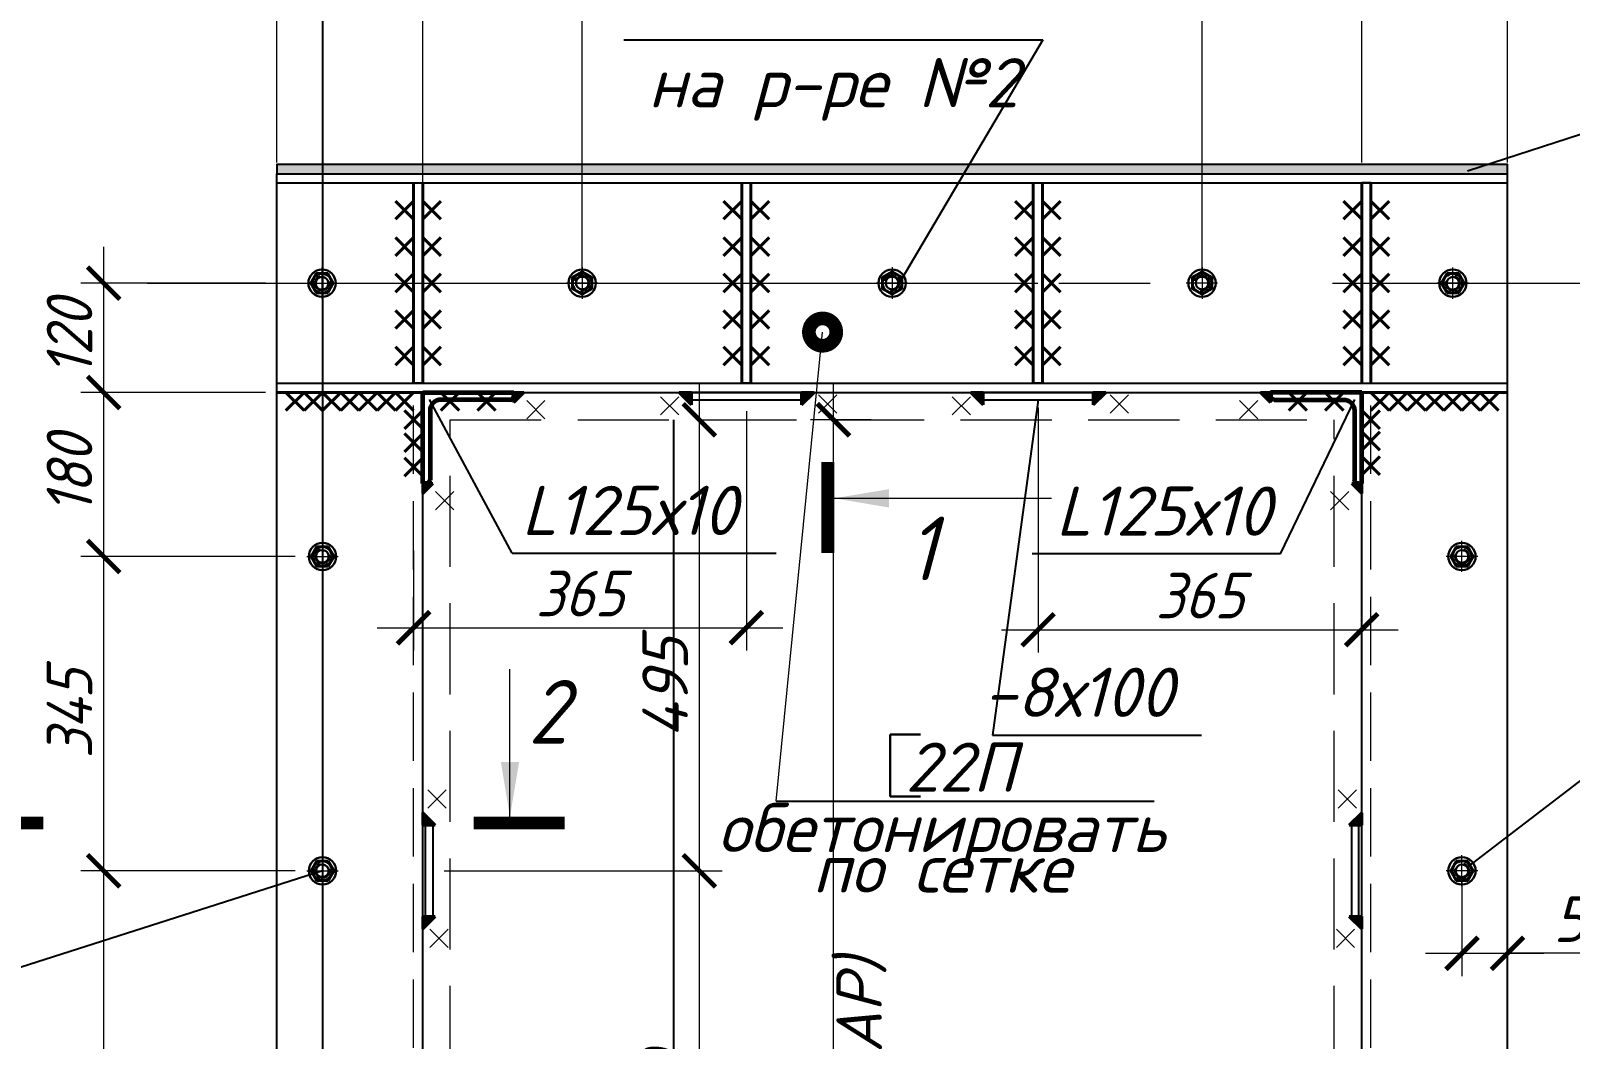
# Model space of a CAD drawing. Header units: millimetres. Extents: x 749182 to 2267578, y 70462 to 311449.
# Drawn here: x 2071183 to 2072872, y 228761 to 229868 of the extents above; entities that cross this region are included whole.
import ezdxf
from ezdxf.enums import TextEntityAlignment as Align

# ---------------------------------------------------------------- set-up
doc = ezdxf.new("R2010")
doc.units = ezdxf.units.MM
for name, pattern in [('015-60-22-12-0682-ПЗУ-20_П_изм1$0$K5LT_AXLED_REINFORCED', [13, 8, -2, 1, -2]), ('ГОСТ 2.303 4', [7, 5, -2, 0]), ('осеваяX2', [4, 2.5, -0.5, 0.5, -0.5])]:
    doc.linetypes.add(name, pattern=pattern)
doc.layers.get('Defpoints').update_dxf_attribs({"color": 255})
for name, color, linetype, lineweight in [('1Стены', 252, 'Continuous', 25), ('Оси', 165, 'осеваяX2', 13), ('Размер', 7, 'Continuous', 13), ('размеры', 7, 'Continuous', 9), ('Размеры КР', 164, 'Continuous', 9), ('сварка', 156, 'Continuous', 9), ('Стены', 184, 'Continuous', 40)]:
    doc.layers.add(name, color=color, linetype=linetype, lineweight=lineweight)
doc.layers.add('CS_UNPLOTTED', color=254, linetype='Continuous', plot=False)
for name, color, linetype in [('VPORTS', 7, 'Continuous'), ('металл', 124, 'Continuous'), ('Текст', 7, 'Continuous'), ('Штриховка', 252, 'Continuous')]:
    doc.layers.add(name, color=color, linetype=linetype)
doc.styles.add('GOST 2.304_new', font='isocpeur.ttf', dxfattribs={"width": 0.9, "oblique": 15})
doc.styles.add('М2', font='isocpeui.ttf')
doc.dimstyles.new('SPDS', dxfattribs={"dimscale": 25, "dimtxt": 2.5, "dimasz": 1.77, "dimexe": 1.25, "dimexo": 0.625, "dimtad": 1, "dimdec": 0, "dimrnd": 0.001, "dimtxsty": 'GOST 2.304_new', "dimblk": 'ARCHTICK', "dimcen": 2.5, "dimdle": 2, "dimclrt": 256, "dimazin": 2, "dimtfac": 0.75, "dimtdec": 0, "dimtmove": 1, "dimatfit": 3, "dimfxl": 0, "dimtolj": 1, "dimlwd": 9, "dimlwe": 9, "dimarcsym": 0})
doc.dimstyles.new('SPDS 1_20', dxfattribs={"dimscale": 20, "dimtxt": 2.5, "dimasz": 1.77, "dimexe": 1.25, "dimexo": 0.625, "dimtad": 1, "dimdec": 0, "dimrnd": 0.001, "dimtxsty": 'М2', "dimblk": 'ARCHTICK', "dimcen": 2.5, "dimdle": 2, "dimclrt": 256, "dimadec": 0, "dimazin": 2, "dimtfac": 0.75, "dimtdec": 0, "dimtmove": 1, "dimatfit": 3, "dimfxl": 0, "dimtolj": 1, "dimlwd": 9, "dimlwe": 9, "dimarcsym": 0})

# ---------------------------------------------------------------- blocks, each defined once
blk = doc.blocks.new('м16')
at = {"layer": 'металл', "lineweight": 30, "ltscale": 20}
for p, q in [((-11, 6.4), (0, 12.7)), ((-11, -6.4), (-11, 6.4)), ((0, 12.7), (11, 6.4)), ((11, 6.4), (11, -6.4)), ((0, -12.7), (-11, -6.4)), ((11, -6.4), (0, -12.7))]:
    blk.add_line(p, q, dxfattribs=at)
blk.add_circle((0, 0), 15, dxfattribs=at)
for radius, start, end in [(10.4, 0, 180), (10.4, 180, 0), (6.92, 0, 180), (6.92, 180, 0)]:
    blk.add_arc((0, 0), radius, start, end, dxfattribs=at)
at = {"layer": 'металл', "linetype": 'Continuous', "lineweight": 25, "ltscale": 20}
blk.add_arc((0, 0), 8, 255, 165, dxfattribs=at)
at = {"layer": 'Оси', "ltscale": 20}
for p, q in [((0, 17.3), (0, -17.3)), ((17, 0), (-17.3, 0))]:
    blk.add_line(p, q, dxfattribs=at)
blk = doc.blocks.new('свар')
at = {"layer": 'сварка', "color": 0, "linetype": 'Continuous', "ltscale": 10}
for p, q in [((10, 10), (-10, -10)), ((-10, 10), (10, -10))]:
    blk.add_line(p, q, dxfattribs=at)
blk = doc.blocks.new('_ArchTick')
at = {"color": 0, "linetype": 'ByBlock', "const_width": 0.15}
blk.add_lwpolyline([(-0.5, -0.5), (0.5, 0.5)], dxfattribs=at)
blk = doc.blocks.new('*D1629')
at = {"layer": 'Defpoints', "color": 0, "lineweight": 20, "ltscale": 20, "transparency": 16777216}
for p in [(2071906.5, 229441.1), (2071624, 228946.1), (2071916.4, 228946.1)]:
    blk.add_point(p, dxfattribs=at)
at = {"layer": 'Размер', "color": 0, "lineweight": 9, "ltscale": 20, "transparency": 16777216}
for p, q in [((2071916.4, 229481.1), (2071916.4, 228906.1)), ((2071919, 229441.1), (2071941.4, 229441.1)), ((2071636.5, 228946.1), (2071941.4, 228946.1))]:
    blk.add_line(p, q, dxfattribs=at)
at = {"layer": 'Размер', "color": 0, "lineweight": 9, "ltscale": 20, "transparency": 16777216, "xscale": 35.4, "yscale": 35.4, "zscale": 35.4}
for p, rotation in [((2071916.4, 229441.1), 90), ((2071916.4, 228946.1), 270)]:
    blk.add_blockref('_ArchTick', p, dxfattribs=dict(at, rotation=rotation))
at = {"layer": 'Размер', "ltscale": 20, "transparency": 16777216, "insert": (2071878.9, 229147.2), "char_height": 50, "attachment_point": 5, "rotation": 90, "style": 'М2'}
blk.add_mtext('\\A1;495', dxfattribs=at)
blk = doc.blocks.new('*D1630')
at = {"layer": 'Defpoints', "color": 0, "lineweight": 20, "ltscale": 20, "transparency": 16777216}
for p in [(2071624, 228946.1), (2071624, 228446.1), (2071916.4, 228446.1)]:
    blk.add_point(p, dxfattribs=at)
at = {"layer": 'Размер', "color": 0, "lineweight": 9, "ltscale": 20, "transparency": 16777216}
for p, q in [((2071916.4, 228986.1), (2071916.4, 228406.1)), ((2071636.5, 228946.1), (2071941.4, 228946.1)), ((2071636.5, 228446.1), (2071941.4, 228446.1))]:
    blk.add_line(p, q, dxfattribs=at)
at = {"layer": 'Размер', "color": 0, "lineweight": 9, "ltscale": 20, "transparency": 16777216, "xscale": 35.4, "yscale": 35.4, "zscale": 35.4}
for p, rotation in [((2071916.4, 228946.1), 90), ((2071916.4, 228446.1), 270)]:
    blk.add_blockref('_ArchTick', p, dxfattribs=dict(at, rotation=rotation))
at = {"layer": 'Размер', "ltscale": 20, "transparency": 16777216, "insert": (2071878.9, 228696.1), "char_height": 50, "attachment_point": 5, "rotation": 90, "style": 'М2'}
blk.add_mtext('\\A1;500', dxfattribs=at)
blk = doc.blocks.new('*D1633')
at = {"layer": 'Defpoints', "color": 0, "lineweight": 20, "ltscale": 20, "transparency": 16777216}
for p in [(2072753, 228946.1), (2072803, 228946.1), (2072803, 228855.6)]:
    blk.add_point(p, dxfattribs=at)
at = {"layer": 'Размер', "color": 0, "lineweight": 9, "ltscale": 20, "transparency": 16777216}
for p, q in [((2072753, 228933.6), (2072753, 228830.6)), ((2072803, 228933.6), (2072803, 228830.6)), ((2072713, 228855.6), (2072843, 228855.6)), ((2072935.8, 228855.6), (2072803, 228855.6))]:
    blk.add_line(p, q, dxfattribs=at)
at = {"layer": 'Размер', "color": 0, "lineweight": 9, "ltscale": 20, "transparency": 16777216, "xscale": 35.4, "yscale": 35.4, "zscale": 35.4, "rotation": 180}
blk.add_blockref('_ArchTick', (2072753, 228855.6), dxfattribs=at)
at = {"layer": 'Размер', "color": 0, "lineweight": 9, "ltscale": 20, "transparency": 16777216, "xscale": 35.4, "yscale": 35.4, "zscale": 35.4}
blk.add_blockref('_ArchTick', (2072803, 228855.6), dxfattribs=at)
at = {"layer": 'Размер', "ltscale": 20, "transparency": 16777216, "insert": (2072888.3, 228893.1), "char_height": 50, "attachment_point": 5, "style": 'М2'}
blk.add_mtext('\\A1;50', dxfattribs=at)
blk = doc.blocks.new('*D1626')
at = {"layer": 'Defpoints', "color": 0, "lineweight": 20, "ltscale": 20, "transparency": 16777216}
for p in [(2071453, 230399), (2071453, 229711.1), (2071613, 229471.1)]:
    blk.add_point(p, dxfattribs=at)
at = {"layer": 'размеры', "color": 0, "lineweight": 9, "ltscale": 20, "transparency": 16777216}
for p, q in [((2071453, 229723.6), (2071453, 230424)), ((2071613, 229483.6), (2071613, 230424)), ((2071653, 230399), (2071413, 230399))]:
    blk.add_line(p, q, dxfattribs=at)
at = {"layer": 'размеры', "color": 0, "lineweight": 9, "ltscale": 20, "transparency": 16777216, "xscale": 35.4, "yscale": 35.4, "zscale": 35.4, "rotation": 180}
blk.add_blockref('_ArchTick', (2071453, 230399), dxfattribs=at)
at = {"layer": 'размеры', "color": 0, "lineweight": 9, "ltscale": 20, "transparency": 16777216, "xscale": 35.4, "yscale": 35.4, "zscale": 35.4}
blk.add_blockref('_ArchTick', (2071613, 230399), dxfattribs=at)
at = {"layer": 'размеры', "ltscale": 20, "transparency": 16777216, "insert": (2071533, 230436.5), "char_height": 50, "attachment_point": 5, "style": 'GOST 2.304_new'}
blk.add_mtext('\\A1;160', dxfattribs=at)
blk = doc.blocks.new('*D1627')
at = {"layer": 'Defpoints', "color": 0, "lineweight": 20, "ltscale": 20, "transparency": 16777216}
for p in [(2072803, 230399), (2072643, 229711.1), (2072803, 229711.1)]:
    blk.add_point(p, dxfattribs=at)
at = {"layer": 'размеры', "color": 0, "lineweight": 9, "ltscale": 20, "transparency": 16777216}
for p, q in [((2072643, 229723.6), (2072643, 230424)), ((2072803, 229723.6), (2072803, 230424)), ((2072603, 230399), (2072843, 230399))]:
    blk.add_line(p, q, dxfattribs=at)
at = {"layer": 'размеры', "color": 0, "lineweight": 9, "ltscale": 20, "transparency": 16777216, "xscale": 35.4, "yscale": 35.4, "zscale": 35.4, "rotation": 180}
blk.add_blockref('_ArchTick', (2072643, 230399), dxfattribs=at)
at = {"layer": 'размеры', "color": 0, "lineweight": 9, "ltscale": 20, "transparency": 16777216, "xscale": 35.4, "yscale": 35.4, "zscale": 35.4}
blk.add_blockref('_ArchTick', (2072803, 230399), dxfattribs=at)
at = {"layer": 'размеры', "ltscale": 20, "transparency": 16777216, "insert": (2072723, 230436.5), "char_height": 50, "attachment_point": 5, "style": 'GOST 2.304_new'}
blk.add_mtext('\\A1;160', dxfattribs=at)
blk = doc.blocks.new('*D1636')
at = {"layer": 'Defpoints', "color": 0, "lineweight": 20, "ltscale": 20, "transparency": 16777216}
for p in [(2072063.5, 229441.1), (2072117.4, 229441.1), (2072117.4, 227346.1)]:
    blk.add_point(p, dxfattribs=at)
at = {"layer": 'Размер', "color": 0, "lineweight": 9, "ltscale": 20, "transparency": 16777216}
for p, q in [((2072063.5, 227306.1), (2072063.5, 229481.1)), ((2072104.9, 229441.1), (2072038.5, 229441.1)), ((2072104.9, 227346.1), (2072038.5, 227346.1))]:
    blk.add_line(p, q, dxfattribs=at)
at = {"layer": 'Размер', "color": 0, "lineweight": 9, "ltscale": 20, "transparency": 16777216, "xscale": 35.4, "yscale": 35.4, "zscale": 35.4}
for p, rotation in [((2072063.5, 229441.1), 90), ((2072063.5, 227346.1), 270)]:
    blk.add_blockref('_ArchTick', p, dxfattribs=dict(at, rotation=rotation))
at = {"layer": 'Размер', "ltscale": 20, "transparency": 16777216, "insert": (2072056.8, 228586.3), "char_height": 50, "width": 670.583, "attachment_point": 5, "rotation": 90, "style": 'М2'}
blk.add_mtext('\\A1;2095 \\P(уточнять по АР)', dxfattribs=at)
blk = doc.blocks.new('*D1638')
at = {"layer": 'Defpoints', "color": 0, "lineweight": 20, "ltscale": 20, "transparency": 16777216}
for p in [(2071453, 229591.1), (2071263, 229471.1), (2071453, 229471.1)]:
    blk.add_point(p, dxfattribs=at)
at = {"layer": 'размеры', "color": 0, "lineweight": 9, "ltscale": 20, "transparency": 16777216}
for p, q in [((2071263, 229631.1), (2071263, 229431.1)), ((2071440.5, 229591.1), (2071238, 229591.1)), ((2071440.5, 229471.1), (2071238, 229471.1))]:
    blk.add_line(p, q, dxfattribs=at)
at = {"layer": 'размеры', "color": 0, "lineweight": 9, "ltscale": 20, "transparency": 16777216, "xscale": 35.4, "yscale": 35.4, "zscale": 35.4}
for p, rotation in [((2071263, 229591.1), 90), ((2071263, 229471.1), 270)]:
    blk.add_blockref('_ArchTick', p, dxfattribs=dict(at, rotation=rotation))
at = {"layer": 'размеры', "ltscale": 20, "transparency": 16777216, "insert": (2071225.5, 229531.1), "char_height": 50, "attachment_point": 5, "rotation": 90, "style": 'GOST 2.304_new'}
blk.add_mtext('\\A1;120', dxfattribs=at)
blk = doc.blocks.new('*D1617')
at = {"layer": 'Defpoints', "color": 0, "lineweight": 20, "ltscale": 20, "transparency": 16777216}
for p in [(2071453, 229471.1), (2071263, 229291.1), (2071485.7, 229291.1)]:
    blk.add_point(p, dxfattribs=at)
at = {"layer": 'размеры', "color": 0, "lineweight": 9, "ltscale": 20, "transparency": 16777216}
for p, q in [((2071263, 229511.1), (2071263, 229251.1)), ((2071440.5, 229471.1), (2071238, 229471.1)), ((2071473.2, 229291.1), (2071238, 229291.1))]:
    blk.add_line(p, q, dxfattribs=at)
at = {"layer": 'размеры', "color": 0, "lineweight": 9, "ltscale": 20, "transparency": 16777216, "xscale": 35.4, "yscale": 35.4, "zscale": 35.4}
for p, rotation in [((2071263, 229471.1), 90), ((2071263, 229291.1), 270)]:
    blk.add_blockref('_ArchTick', p, dxfattribs=dict(at, rotation=rotation))
at = {"layer": 'размеры', "ltscale": 20, "transparency": 16777216, "insert": (2071225.5, 229381.1), "char_height": 50, "attachment_point": 5, "rotation": 90, "style": 'GOST 2.304_new'}
blk.add_mtext('\\A1;180', dxfattribs=at)
blk = doc.blocks.new('*D1618')
at = {"layer": 'Defpoints', "color": 0, "lineweight": 20, "ltscale": 20, "transparency": 16777216}
for p in [(2071485.7, 229291.1), (2071263, 228946.1), (2071485.7, 228946.1)]:
    blk.add_point(p, dxfattribs=at)
at = {"layer": 'размеры', "color": 0, "lineweight": 9, "ltscale": 20, "transparency": 16777216}
for p, q in [((2071263, 229331.1), (2071263, 228906.1)), ((2071473.2, 229291.1), (2071238, 229291.1)), ((2071473.2, 228946.1), (2071238, 228946.1))]:
    blk.add_line(p, q, dxfattribs=at)
at = {"layer": 'размеры', "color": 0, "lineweight": 9, "ltscale": 20, "transparency": 16777216, "xscale": 35.4, "yscale": 35.4, "zscale": 35.4}
for p, rotation in [((2071263, 229291.1), 90), ((2071263, 228946.1), 270)]:
    blk.add_blockref('_ArchTick', p, dxfattribs=dict(at, rotation=rotation))
at = {"layer": 'размеры', "ltscale": 20, "transparency": 16777216, "insert": (2071225.5, 229118.6), "char_height": 50, "attachment_point": 5, "rotation": 90, "style": 'GOST 2.304_new'}
blk.add_mtext('\\A1;345', dxfattribs=at)
blk = doc.blocks.new('*D1619')
at = {"layer": 'Defpoints', "color": 0, "lineweight": 20, "ltscale": 20, "transparency": 16777216}
for p in [(2071485.7, 228946.1), (2071263, 228446.1), (2071485.7, 228446.1)]:
    blk.add_point(p, dxfattribs=at)
at = {"layer": 'размеры', "color": 0, "lineweight": 9, "ltscale": 20, "transparency": 16777216}
for p, q in [((2071263, 228986.1), (2071263, 228406.1)), ((2071473.2, 228946.1), (2071238, 228946.1)), ((2071473.2, 228446.1), (2071238, 228446.1))]:
    blk.add_line(p, q, dxfattribs=at)
at = {"layer": 'размеры', "color": 0, "lineweight": 9, "ltscale": 20, "transparency": 16777216, "xscale": 35.4, "yscale": 35.4, "zscale": 35.4}
for p, rotation in [((2071263, 228946.1), 90), ((2071263, 228446.1), 270)]:
    blk.add_blockref('_ArchTick', p, dxfattribs=dict(at, rotation=rotation))
at = {"layer": 'размеры', "ltscale": 20, "transparency": 16777216, "insert": (2071225.5, 228696.1), "char_height": 50, "attachment_point": 5, "rotation": 90, "style": 'GOST 2.304_new'}
blk.add_mtext('\\A1;500', dxfattribs=at)
blk = doc.blocks.new('*D1622')
at = {"layer": 'Defpoints', "color": 0, "lineweight": 20, "ltscale": 20, "transparency": 16777216}
for p in [(2071787.8, 230399), (2071613, 230321.3), (2071787.8, 229591.1)]:
    blk.add_point(p, dxfattribs=at)
at = {"layer": 'размеры', "color": 0, "lineweight": 9, "ltscale": 20, "transparency": 16777216}
for p, q in [((2071613, 230333.8), (2071613, 230424)), ((2071787.8, 229603.6), (2071787.8, 230424)), ((2071573, 230399), (2071827.8, 230399))]:
    blk.add_line(p, q, dxfattribs=at)
at = {"layer": 'размеры', "color": 0, "lineweight": 9, "ltscale": 20, "transparency": 16777216, "xscale": 35.4, "yscale": 35.4, "zscale": 35.4, "rotation": 180}
blk.add_blockref('_ArchTick', (2071613, 230399), dxfattribs=at)
at = {"layer": 'размеры', "color": 0, "lineweight": 9, "ltscale": 20, "transparency": 16777216, "xscale": 35.4, "yscale": 35.4, "zscale": 35.4}
blk.add_blockref('_ArchTick', (2071787.8, 230399), dxfattribs=at)
at = {"layer": 'размеры', "ltscale": 20, "transparency": 16777216, "insert": (2071700.4, 230436.5), "char_height": 50, "attachment_point": 5, "style": 'GOST 2.304_new'}
blk.add_mtext('\\A1;175', dxfattribs=at)
blk = doc.blocks.new('*D1623')
at = {"layer": 'Defpoints', "color": 0, "lineweight": 20, "ltscale": 20, "transparency": 16777216}
for p in [(2072643, 230399), (2072643, 230080.5), (2072467.9, 229591.1)]:
    blk.add_point(p, dxfattribs=at)
at = {"layer": 'размеры', "color": 0, "lineweight": 9, "ltscale": 20, "transparency": 16777216}
for p, q in [((2072467.9, 229603.6), (2072467.9, 230424)), ((2072643, 230093), (2072643, 230424)), ((2072427.9, 230399), (2072683, 230399))]:
    blk.add_line(p, q, dxfattribs=at)
at = {"layer": 'размеры', "color": 0, "lineweight": 9, "ltscale": 20, "transparency": 16777216, "xscale": 35.4, "yscale": 35.4, "zscale": 35.4, "rotation": 180}
blk.add_blockref('_ArchTick', (2072467.9, 230399), dxfattribs=at)
at = {"layer": 'размеры', "color": 0, "lineweight": 9, "ltscale": 20, "transparency": 16777216, "xscale": 35.4, "yscale": 35.4, "zscale": 35.4}
blk.add_blockref('_ArchTick', (2072643, 230399), dxfattribs=at)
at = {"layer": 'размеры', "ltscale": 20, "transparency": 16777216, "insert": (2072555.4, 230436.5), "char_height": 50, "attachment_point": 5, "style": 'GOST 2.304_new'}
blk.add_mtext('\\A1;175', dxfattribs=at)
blk = doc.blocks.new('*D1639')
at = {"layer": 'Defpoints', "color": 0, "lineweight": 20, "ltscale": 20, "transparency": 16777216}
for p in [(2071968, 229463.1), (2071603, 229310), (2071968, 229212.9)]:
    blk.add_point(p, dxfattribs=at)
at = {"layer": 'размеры', "color": 0, "lineweight": 9, "ltscale": 20, "transparency": 16777216}
for p, q in [((2071968, 229450.6), (2071968, 229187.9)), ((2071603, 229297.5), (2071603, 229187.9)), ((2071563, 229212.9), (2072008, 229212.9))]:
    blk.add_line(p, q, dxfattribs=at)
at = {"layer": 'размеры', "color": 0, "lineweight": 9, "ltscale": 20, "transparency": 16777216, "xscale": 35.4, "yscale": 35.4, "zscale": 35.4, "rotation": 180}
blk.add_blockref('_ArchTick', (2071603, 229212.9), dxfattribs=at)
at = {"layer": 'размеры', "color": 0, "lineweight": 9, "ltscale": 20, "transparency": 16777216, "xscale": 35.4, "yscale": 35.4, "zscale": 35.4}
blk.add_blockref('_ArchTick', (2071968, 229212.9), dxfattribs=at)
at = {"layer": 'размеры', "ltscale": 20, "transparency": 16777216, "insert": (2071785.5, 229250.4), "char_height": 50, "attachment_point": 5, "style": 'GOST 2.304_new'}
blk.add_mtext('\\A1;365', dxfattribs=at)
blk = doc.blocks.new('*D1640')
at = {"layer": 'Defpoints', "color": 0, "lineweight": 20, "ltscale": 20, "transparency": 16777216}
for p in [(2072288, 229467.1), (2072643, 229330), (2072643, 229210.7)]:
    blk.add_point(p, dxfattribs=at)
at = {"layer": 'размеры', "color": 0, "lineweight": 9, "ltscale": 20, "transparency": 16777216}
for p, q in [((2072288, 229454.6), (2072288, 229185.7)), ((2072643, 229317.5), (2072643, 229185.7)), ((2072248, 229210.7), (2072683, 229210.7))]:
    blk.add_line(p, q, dxfattribs=at)
at = {"layer": 'размеры', "color": 0, "lineweight": 9, "ltscale": 20, "transparency": 16777216, "xscale": 35.4, "yscale": 35.4, "zscale": 35.4, "rotation": 180}
blk.add_blockref('_ArchTick', (2072288, 229210.7), dxfattribs=at)
at = {"layer": 'размеры', "color": 0, "lineweight": 9, "ltscale": 20, "transparency": 16777216, "xscale": 35.4, "yscale": 35.4, "zscale": 35.4}
blk.add_blockref('_ArchTick', (2072643, 229210.7), dxfattribs=at)
at = {"layer": 'размеры', "ltscale": 20, "transparency": 16777216, "insert": (2072465.5, 229248.2), "char_height": 50, "attachment_point": 5, "style": 'GOST 2.304_new'}
blk.add_mtext('\\A1;365', dxfattribs=at)

msp = doc.modelspace()

# ---------------------------------------------------------------- hatches: boundary and pattern name
at = {"layer": 'Стены', "linetype": 'Continuous', "ltscale": 4}
for points in [[(2071712.9963, 229471.1467), (2071723.9111, 229471.1467), (2071712.9963, 229460.2319)], [(2072543.0062, 229471.1467), (2072532.0914, 229471.1467), (2072543.0062, 229460.2319)], [(2071612.9963, 229371.1467), (2071623.9111, 229371.1467), (2071612.9963, 229360.2319)], [(2072643.0062, 229371.1467), (2072632.0914, 229371.1467), (2072643.0062, 229360.2319)]]:
    msp.add_hatch(color=256, dxfattribs=at).paths.add_polyline_path(points, flags=0)
at = {"layer": 'Стены', "linetype": 'Continuous', "ltscale": 5}
for points in [[(2071907.9034, 229471.1467), (2071894.26, 229471.1467), (2071907.9034, 229457.5032)], [(2072028.5905, 229471.1467), (2072042.2339, 229471.1467), (2072028.5905, 229457.5032)], [(2072227.9034, 229471.1467), (2072214.26, 229471.1467), (2072227.9034, 229457.5032)], [(2072348.5905, 229471.1467), (2072362.2339, 229471.1467), (2072348.5905, 229457.5032)], [(2071612.9963, 228996.2346), (2071612.9963, 229009.8781), (2071626.6398, 228996.2346)], [(2072643.0062, 228996.2346), (2072643.0062, 229009.8781), (2072629.3627, 228996.2346)], [(2071612.9963, 228896.039), (2071612.9963, 228882.3956), (2071626.6398, 228896.039)], [(2072643.0062, 228896.039), (2072643.0062, 228882.3956), (2072629.3627, 228896.039)]]:
    msp.add_hatch(color=256, dxfattribs=at).paths.add_polyline_path(points, flags=0)
at = {"layer": 'Штриховка', "ltscale": 20}
h = msp.add_hatch(dxfattribs=at)
h.set_pattern_fill('AR-SAND', color=256, scale=0.3)
h.set_pattern_definition([(37.5, (-40077166.351, -964290.293), (-0.4800093888, 14.68239712), [0, -11.5824, 0, -12.954, 0, -12.3825]), (7.5, (-40077166.351, -964290.293), (13.485698494, 21.504753017), [0, -6.2484, 0, -10.4394, 0, -4.0005]), (327.5, (-40077175.724, -964290.293), (23.7297711072, 0.0431155404), [0, -3.81, 0, -13.716, 0, -17.907]), (317.5, (-40077175.724, -964290.293), (22.906693574, 6.687879698), [0, -1.905, 0, -8.9916, 0, -10.287])])
h.paths.add_polyline_path([(2072803.0062, 229721.5703), (2071452.9963, 229721.5703), (2071452.9963, 229711.5703), (2071452.9963, 229711.1467), (2072803.0062, 229711.5703)])

# ---------------------------------------------------------------- linework, layer by layer
at = {"layer": '1Стены', "linetype": 'ГОСТ 2.303 4', "lineweight": 13, "ltscale": 15}
for p, q in [((2071602.9963, 227281.7154), (2071602.9963, 229506.7253)), ((2072653.0062, 227281.7154), (2072653.0062, 229506.7253))]:
    msp.add_line(p, q, dxfattribs=at)
at = {"layer": '1Стены', "linetype": 'ГОСТ 2.303 4', "lineweight": 13, "ltscale": 20}
for p, q in [((2071642.9963, 227319.7154), (2071642.9963, 229441.1467)), ((2071642.9963, 229441.1467), (2072613.0062, 229441.1467)), ((2072613.0062, 227319.7154), (2072613.0062, 229441.1467))]:
    msp.add_line(p, q, dxfattribs=at)
at = {"layer": 'CS_UNPLOTTED', "ltscale": 20}
msp.add_line((2071502.9963, 230152.995), (2071502.9963, 227342.979), dxfattribs=at)
at = {"layer": 'CS_UNPLOTTED', "ltscale": 100}
msp.add_line((2071888.0012, 229441.1467), (2071888.0012, 227319.7154), dxfattribs=at)
at = {"layer": 'VPORTS', "ltscale": 100}
msp.add_line((2072553.8991, 229293.931), (2072281.7076, 229293.931), dxfattribs=at)
msp.add_lwpolyline([(2071452.9963, 229711.1467), (2072803.0062, 229711.1467), (2072803.0062, 229721.1547), (2071452.9963, 229721.1547)], close=True, dxfattribs=at)
at = {"layer": 'металл', "color": 0, "ltscale": 20}
for p, q in [((2071452.9963, 227129.7154), (2071452.9963, 229711.1467)), ((2071452.9963, 229711.1467), (2072803.0062, 229711.1467)), ((2071452.9963, 229701.1467), (2072803.0062, 229701.1467)), ((2072803.0062, 227129.7154), (2072803.0062, 229711.1467)), ((2071452.9963, 229481.1467), (2072803.0062, 229481.1467)), ((2071612.9963, 229471.1467), (2071452.9963, 229471.1467)), ((2071452.9963, 229471.1467), (2072803.0062, 229471.1467)), ((2072643.0062, 229471.1467), (2072803.0062, 229471.1467)), ((2071612.9963, 227414.7253), (2071612.9963, 229456.7253)), ((2072643.0062, 227291.7154), (2072643.0062, 229456.7253))]:
    msp.add_line(p, q, dxfattribs=at)
at = {"layer": 'металл', "ltscale": 20}
for points in [[(2071603.0012, 229701.1467), (2071612.9965, 229701.1467), (2071612.9965, 229481.1467), (2071603.0012, 229481.1467)], [(2071963.0036, 229701.1467), (2071972.9989, 229701.1467), (2071972.9989, 229481.1467), (2071963.0036, 229481.1467)], [(2072282.7447, 229701.1467), (2072292.74, 229701.1467), (2072292.74, 229481.1467), (2072282.7447, 229481.1467)], [(2072653.0012, 229701.1467), (2072643.0059, 229701.1467), (2072643.0059, 229481.1467), (2072653.0012, 229481.1467)], [(2071908.0012, 229471.1467), (2071908.0012, 229463.1467), (2072028.0012, 229463.1467), (2072028.0012, 229471.1467)], [(2072228.0012, 229471.1467), (2072228.0012, 229463.1467), (2072348.0012, 229463.1467), (2072348.0012, 229471.1467)], [(2071616.0054, 228996.1368), (2071624.0054, 228996.1368), (2071624.0054, 228896.1368), (2071616.0054, 228896.1368)], [(2072639.9971, 228996.1368), (2072631.9971, 228996.1368), (2072631.9971, 228896.1368), (2072639.9971, 228896.1368)]]:
    msp.add_lwpolyline(points, close=True, dxfattribs=at)
at = {"layer": 'Оси', "linetype": '015-60-22-12-0682-ПЗУ-20_П_изм1$0$K5LT_AXLED_REINFORCED', "ltscale": 100}
msp.add_line((2071310.9347, 229591.1467), (2072945.0678, 229591.1467), dxfattribs=at)
at = {"layer": 'Размер', "linetype": 'Continuous', "ltscale": 20}
for p, q in [((2072064.3903, 229354.9305), (2072302.816, 229354.9305)), ((2071708.7069, 229005.5447), (2071708.7069, 229167.4445))]:
    msp.add_line(p, q, dxfattribs=at)
at = {"layer": 'Размер', "linetype": 'Continuous', "ltscale": 20, "const_width": 14}
for points in [[(2072057.3903, 229294.9305), (2072057.3903, 229394.9305)], [(2071096.9752, 228998.5447), (2071196.9752, 228998.5447)], [(2071768.7069, 228998.5447), (2071668.7069, 228998.5447)]]:
    msp.add_lwpolyline(points, dxfattribs=at)
at = {"layer": 'Размер', "linetype": 'Continuous', "ltscale": 20}
for points in [[(2072064.3903, 229354.9305), (2072124.4804, 229364.9861), (2072124.4804, 229344.8749)], [(2071708.7069, 229005.5447), (2071698.6513, 229065.6347), (2071718.7625, 229065.6347)]]:
    msp.add_solid(points, dxfattribs=at)
at = {"layer": 'размеры', "ltscale": 20}
msp.add_line((2072000.5475, 229022.4946), (2072051.6321, 229537.3722), dxfattribs=at)
at = {"layer": 'Размеры КР', "lineweight": 20}
msp.add_line((2071967.9998, 229591.1465), (2072287.7217, 229591.1446), dxfattribs=at)
at = {"layer": 'Стены', "color": 0, "linetype": 'Continuous', "ltscale": 10}
for p, q in [((2071603.0059, 229701.1467), (2071603.0059, 229481.1467)), ((2071613.0012, 229701.1467), (2071613.0012, 229481.1467)), ((2071963.0083, 229701.1467), (2071963.0083, 229481.1467)), ((2071973.0036, 229701.1467), (2071973.0036, 229481.1467)), ((2072282.7494, 229701.1467), (2072282.7494, 229481.1467)), ((2072292.7447, 229701.1467), (2072292.7447, 229481.1467)), ((2072643.0012, 229701.1467), (2072643.0012, 229481.1467)), ((2072652.9965, 229701.1467), (2072652.9965, 229481.1467)), ((2071603.0059, 229681.1467), (2071583.0059, 229661.1467)), ((2071603.0059, 229661.1467), (2071583.0059, 229681.1467)), ((2071613.0012, 229681.1467), (2071633.0012, 229661.1467)), ((2071613.0012, 229661.1467), (2071633.0012, 229681.1467)), ((2071963.0083, 229681.1467), (2071943.0083, 229661.1467)), ((2071963.0083, 229661.1467), (2071943.0083, 229681.1467)), ((2071973.0036, 229681.1467), (2071993.0036, 229661.1467)), ((2071973.0036, 229661.1467), (2071993.0036, 229681.1467)), ((2072282.7494, 229681.1467), (2072262.7494, 229661.1467)), ((2072282.7494, 229661.1467), (2072262.7494, 229681.1467)), ((2072292.7447, 229681.1467), (2072312.7447, 229661.1467)), ((2072292.7447, 229661.1467), (2072312.7447, 229681.1467)), ((2072643.0012, 229681.1467), (2072623.0012, 229661.1467)), ((2072643.0012, 229661.1467), (2072623.0012, 229681.1467)), ((2072652.9965, 229681.1467), (2072672.9965, 229661.1467)), ((2072652.9965, 229661.1467), (2072672.9965, 229681.1467)), ((2071603.0059, 229641.1467), (2071583.0059, 229621.1467)), ((2071603.0059, 229621.1467), (2071583.0059, 229641.1467)), ((2071613.0012, 229641.1467), (2071633.0012, 229621.1467)), ((2071613.0012, 229621.1467), (2071633.0012, 229641.1467)), ((2071963.0083, 229641.1467), (2071943.0083, 229621.1467)), ((2071963.0083, 229621.1467), (2071943.0083, 229641.1467)), ((2071973.0036, 229641.1467), (2071993.0036, 229621.1467)), ((2071973.0036, 229621.1467), (2071993.0036, 229641.1467)), ((2072282.7494, 229641.1467), (2072262.7494, 229621.1467)), ((2072282.7494, 229621.1467), (2072262.7494, 229641.1467)), ((2072292.7447, 229641.1467), (2072312.7447, 229621.1467)), ((2072292.7447, 229621.1467), (2072312.7447, 229641.1467)), ((2072643.0012, 229641.1467), (2072623.0012, 229621.1467)), ((2072643.0012, 229621.1467), (2072623.0012, 229641.1467)), ((2072652.9965, 229641.1467), (2072672.9965, 229621.1467)), ((2072652.9965, 229621.1467), (2072672.9965, 229641.1467)), ((2071603.0059, 229601.1467), (2071583.0059, 229581.1467)), ((2071603.0059, 229581.1467), (2071583.0059, 229601.1467)), ((2071613.0012, 229601.1467), (2071633.0012, 229581.1467)), ((2071613.0012, 229581.1467), (2071633.0012, 229601.1467)), ((2071963.0083, 229601.1467), (2071943.0083, 229581.1467)), ((2071963.0083, 229581.1467), (2071943.0083, 229601.1467)), ((2071973.0036, 229601.1467), (2071993.0036, 229581.1467)), ((2071973.0036, 229581.1467), (2071993.0036, 229601.1467)), ((2072282.7494, 229601.1467), (2072262.7494, 229581.1467)), ((2072282.7494, 229581.1467), (2072262.7494, 229601.1467)), ((2072292.7447, 229601.1467), (2072312.7447, 229581.1467)), ((2072292.7447, 229581.1467), (2072312.7447, 229601.1467)), ((2072643.0012, 229601.1467), (2072623.0012, 229581.1467)), ((2072643.0012, 229581.1467), (2072623.0012, 229601.1467)), ((2072652.9965, 229601.1467), (2072672.9965, 229581.1467)), ((2072652.9965, 229581.1467), (2072672.9965, 229601.1467)), ((2071603.0059, 229561.1467), (2071583.0059, 229541.1467)), ((2071603.0059, 229541.1467), (2071583.0059, 229561.1467)), ((2071613.0012, 229561.1467), (2071633.0012, 229541.1467)), ((2071613.0012, 229541.1467), (2071633.0012, 229561.1467)), ((2071963.0083, 229561.1467), (2071943.0083, 229541.1467)), ((2071963.0083, 229541.1467), (2071943.0083, 229561.1467)), ((2071973.0036, 229561.1467), (2071993.0036, 229541.1467)), ((2071973.0036, 229541.1467), (2071993.0036, 229561.1467)), ((2072282.7494, 229561.1467), (2072262.7494, 229541.1467)), ((2072282.7494, 229541.1467), (2072262.7494, 229561.1467)), ((2072292.7447, 229561.1467), (2072312.7447, 229541.1467)), ((2072292.7447, 229541.1467), (2072312.7447, 229561.1467)), ((2072643.0012, 229561.1467), (2072623.0012, 229541.1467)), ((2072643.0012, 229541.1467), (2072623.0012, 229561.1467)), ((2072652.9965, 229561.1467), (2072672.9965, 229541.1467)), ((2072652.9965, 229541.1467), (2072672.9965, 229561.1467)), ((2071603.0059, 229521.1467), (2071583.0059, 229501.1467)), ((2071603.0059, 229501.1467), (2071583.0059, 229521.1467)), ((2071613.0012, 229521.1467), (2071633.0012, 229501.1467)), ((2071613.0012, 229501.1467), (2071633.0012, 229521.1467)), ((2071963.0083, 229521.1467), (2071943.0083, 229501.1467)), ((2071963.0083, 229501.1467), (2071943.0083, 229521.1467)), ((2071973.0036, 229521.1467), (2071993.0036, 229501.1467)), ((2071973.0036, 229501.1467), (2071993.0036, 229521.1467)), ((2072282.7494, 229521.1467), (2072262.7494, 229501.1467)), ((2072282.7494, 229501.1467), (2072262.7494, 229521.1467)), ((2072292.7447, 229521.1467), (2072312.7447, 229501.1467)), ((2072292.7447, 229501.1467), (2072312.7447, 229521.1467)), ((2072643.0012, 229521.1467), (2072623.0012, 229501.1467)), ((2072643.0012, 229501.1467), (2072623.0012, 229521.1467)), ((2072652.9965, 229521.1467), (2072672.9965, 229501.1467)), ((2072652.9965, 229501.1467), (2072672.9965, 229521.1467)), ((2071452.9963, 229471.1467), (2071612.9963, 229471.1467)), ((2071462.9963, 229471.1467), (2071482.9963, 229451.1467)), ((2071482.9963, 229471.1467), (2071462.9963, 229451.1467)), ((2071502.9963, 229471.1467), (2071482.9963, 229451.1467)), ((2071482.9963, 229471.1467), (2071502.9963, 229451.1467)), ((2071502.9963, 229471.1467), (2071522.9963, 229451.1467)), ((2071522.9963, 229471.1467), (2071502.9963, 229451.1467)), ((2071522.9963, 229471.1467), (2071542.9963, 229451.1467)), ((2071542.9963, 229471.1467), (2071522.9963, 229451.1467)), ((2071542.9963, 229471.1467), (2071562.9963, 229451.1467)), ((2071562.9963, 229471.1467), (2071542.9963, 229451.1467)), ((2071562.9963, 229471.1467), (2071582.9963, 229451.1467)), ((2071582.9963, 229471.1467), (2071562.9963, 229451.1467)), ((2071582.9963, 229471.1467), (2071602.9963, 229451.1467)), ((2071602.9963, 229471.1467), (2071582.9963, 229451.1467)), ((2071612.9963, 229471.1467), (2071612.9963, 229371.1467)), ((2071612.9963, 229471.1467), (2071712.9963, 229471.1467)), ((2071632.9963, 229471.1467), (2071652.9963, 229451.1467)), ((2071652.9963, 229471.1467), (2071632.9963, 229451.1467)), ((2071672.9963, 229471.1467), (2071692.9963, 229451.1467)), ((2071692.9963, 229471.1467), (2071672.9963, 229451.1467)), ((2072643.0062, 229471.1467), (2072543.0062, 229471.1467)), ((2072583.0062, 229471.1467), (2072563.0062, 229451.1467)), ((2072563.0062, 229471.1467), (2072583.0062, 229451.1467)), ((2072623.0062, 229471.1467), (2072603.0062, 229451.1467)), ((2072603.0062, 229471.1467), (2072623.0062, 229451.1467)), ((2072643.0062, 229471.1467), (2072643.0062, 229371.1467)), ((2072643.0062, 229471.1467), (2072803.0062, 229471.1467)), ((2072803.0062, 229471.1467), (2072643.0062, 229471.1467)), ((2072653.0062, 229471.1467), (2072673.0062, 229451.1467)), ((2072673.0062, 229471.1467), (2072653.0062, 229451.1467)), ((2072673.0062, 229471.1467), (2072653.0062, 229451.1467)), ((2072653.0062, 229471.1467), (2072673.0062, 229451.1467)), ((2072673.0062, 229471.1467), (2072693.0062, 229451.1467)), ((2072693.0062, 229471.1467), (2072673.0062, 229451.1467)), ((2072693.0062, 229471.1467), (2072673.0062, 229451.1467)), ((2072673.0062, 229471.1467), (2072693.0062, 229451.1467)), ((2072693.0062, 229471.1467), (2072713.0062, 229451.1467)), ((2072713.0062, 229471.1467), (2072693.0062, 229451.1467)), ((2072713.0062, 229471.1467), (2072693.0062, 229451.1467)), ((2072693.0062, 229471.1467), (2072713.0062, 229451.1467)), ((2072713.0062, 229471.1467), (2072733.0062, 229451.1467)), ((2072733.0062, 229471.1467), (2072713.0062, 229451.1467)), ((2072733.0062, 229471.1467), (2072713.0062, 229451.1467)), ((2072713.0062, 229471.1467), (2072733.0062, 229451.1467)), ((2072733.0062, 229471.1467), (2072753.0062, 229451.1467)), ((2072753.0062, 229471.1467), (2072733.0062, 229451.1467)), ((2072753.0062, 229471.1467), (2072733.0062, 229451.1467)), ((2072733.0062, 229471.1467), (2072753.0062, 229451.1467)), ((2072773.0062, 229471.1467), (2072753.0062, 229451.1467)), ((2072753.0062, 229471.1467), (2072773.0062, 229451.1467)), ((2072753.0062, 229471.1467), (2072773.0062, 229451.1467)), ((2072773.0062, 229471.1467), (2072753.0062, 229451.1467)), ((2072773.0062, 229471.1467), (2072793.0062, 229451.1467)), ((2072793.0062, 229471.1467), (2072773.0062, 229451.1467)), ((2072793.0062, 229471.1467), (2072773.0062, 229451.1467)), ((2072773.0062, 229471.1467), (2072793.0062, 229451.1467)), ((2071612.9963, 229451.1467), (2071592.9963, 229431.1467)), ((2071612.9963, 229431.1467), (2071592.9963, 229451.1467)), ((2072643.0062, 229451.1467), (2072663.0062, 229431.1467)), ((2072643.0062, 229431.1467), (2072663.0062, 229451.1467)), ((2072643.0062, 229427.9161), (2072663.0062, 229407.9161)), ((2072643.0062, 229407.9161), (2072663.0062, 229427.9161)), ((2071612.9963, 229426.1295), (2071592.9963, 229406.1295)), ((2071612.9963, 229406.1295), (2071592.9963, 229426.1295)), ((2071612.9963, 229399.293), (2071592.9963, 229379.293)), ((2071612.9963, 229379.293), (2071592.9963, 229399.293)), ((2072643.0062, 229400.7154), (2072663.0062, 229380.7154)), ((2072643.0062, 229380.7154), (2072663.0062, 229400.7154))]:
    msp.add_line(p, q, dxfattribs=at)
at = {"layer": 'Стены', "color": 0, "linetype": 'Continuous', "ltscale": 4}
for p, q in [((2071712.9963, 229471.1467), (2071723.9111, 229471.1467)), ((2071723.9111, 229471.1467), (2071712.9963, 229460.2319)), ((2071712.9963, 229460.2319), (2071712.9963, 229471.1467)), ((2072543.0062, 229471.1467), (2072532.0914, 229471.1467)), ((2072532.0914, 229471.1467), (2072543.0062, 229460.2319)), ((2072543.0062, 229460.2319), (2072543.0062, 229471.1467)), ((2071612.9963, 229371.1467), (2071623.9111, 229371.1467)), ((2071623.9111, 229371.1467), (2071612.9963, 229360.2319)), ((2071612.9963, 229360.2319), (2071612.9963, 229371.1467)), ((2072643.0062, 229371.1467), (2072632.0914, 229371.1467)), ((2072632.0914, 229371.1467), (2072643.0062, 229360.2319)), ((2072643.0062, 229360.2319), (2072643.0062, 229371.1467))]:
    msp.add_line(p, q, dxfattribs=at)
at = {"layer": 'Стены', "color": 0, "linetype": 'Continuous', "ltscale": 5}
for p, q in [((2071907.9034, 229471.1467), (2071894.26, 229471.1467)), ((2071894.26, 229471.1467), (2071907.9034, 229457.5032)), ((2071907.9034, 229457.5032), (2071907.9034, 229471.1467)), ((2072028.5905, 229471.1467), (2072042.2339, 229471.1467)), ((2072042.2339, 229471.1467), (2072028.5905, 229457.5032)), ((2072028.5905, 229457.5032), (2072028.5905, 229471.1467)), ((2072227.9034, 229471.1467), (2072214.26, 229471.1467)), ((2072214.26, 229471.1467), (2072227.9034, 229457.5032)), ((2072227.9034, 229457.5032), (2072227.9034, 229471.1467)), ((2072348.5905, 229471.1467), (2072362.2339, 229471.1467)), ((2072362.2339, 229471.1467), (2072348.5905, 229457.5032)), ((2072348.5905, 229457.5032), (2072348.5905, 229471.1467)), ((2071612.9963, 228996.2346), (2071612.9963, 229009.8781)), ((2071612.9963, 229009.8781), (2071626.6398, 228996.2346)), ((2072643.0062, 229009.8781), (2072629.3627, 228996.2346)), ((2072643.0062, 228996.2346), (2072643.0062, 229009.8781)), ((2071626.6398, 228996.2346), (2071612.9963, 228996.2346)), ((2072629.3627, 228996.2346), (2072643.0062, 228996.2346)), ((2071612.9963, 228896.039), (2071612.9963, 228882.3956)), ((2071612.9963, 228882.3956), (2071626.6398, 228896.039)), ((2071626.6398, 228896.039), (2071612.9963, 228896.039)), ((2072643.0062, 228882.3956), (2072629.3627, 228896.039)), ((2072629.3627, 228896.039), (2072643.0062, 228896.039)), ((2072643.0062, 228896.039), (2072643.0062, 228882.3956))]:
    msp.add_line(p, q, dxfattribs=at)
at = {"layer": 'Текст', "ltscale": 20}
for p, q in [((2071833.5652, 229858.0529), (2072293.3002, 229858.0529)), ((2072293.3002, 229858.0529), (2072134.1903, 229588.3535)), ((2072758.9737, 229714.5119), (2072912.264, 229763.9565)), ((2071710.9754, 229294.6856), (2071620.3505, 229463.4848)), ((2072288.0012, 229463.1467), (2072238.0627, 229095.0589)), ((2072553.8991, 229293.931), (2072635.4695, 229463.4848)), ((2071710.9754, 229294.6856), (2072000.6104, 229294.6856)), ((2072238.0627, 229095.0589), (2072467.1838, 229095.0589)), ((2072758.8616, 228949.8209), (2072928.6103, 229079.9296)), ((2072000.5475, 229022.4946), (2072415.3985, 229022.4946)), ((2071502.9963, 228946.1368), (2070941.6505, 228766.465))]:
    msp.add_line(p, q, dxfattribs=at)
at = {"layer": 'Текст', "linetype": 'Continuous', "lineweight": 60, "ltscale": 10}
for p, q in [((2071612.9963, 229371.1467), (2071612.9963, 229471.1467)), ((2071612.9963, 229471.1467), (2071712.9963, 229471.1467)), ((2071708.9963, 229463.1467), (2071632.9963, 229463.1467)), ((2071712.9963, 229471.1467), (2071712.9963, 229467.1467)), ((2071620.9963, 229451.1467), (2071620.9963, 229375.1467)), ((2071616.9963, 229371.1467), (2071612.9963, 229371.1467))]:
    msp.add_line(p, q, dxfattribs=at)
at = {"layer": 'Текст', "linetype": 'Continuous', "lineweight": 60, "ltscale": 10, "extrusion": (0, 0, -1)}
for p, q in [((2072543.0062, 229471.1467), (2072543.0062, 229467.1467)), ((2072643.0062, 229471.1467), (2072543.0062, 229471.1467)), ((2072547.0062, 229463.1467), (2072623.0062, 229463.1467)), ((2072643.0062, 229371.1467), (2072643.0062, 229471.1467)), ((2072635.0062, 229451.1467), (2072635.0062, 229375.1467)), ((2072639.0062, 229371.1467), (2072643.0062, 229371.1467))]:
    msp.add_line(p, q, dxfattribs=at)
at = {"layer": 'Текст', "lineweight": 30, "ltscale": 10}
for p, q in [((2072159.0938, 229095.585), (2072125.8731, 229095.585)), ((2072125.8731, 229095.585), (2072125.8731, 229027.822)), ((2072159.0938, 229027.822), (2072125.8731, 229027.822))]:
    msp.add_line(p, q, dxfattribs=at)
at = {"layer": 'Текст', "ltscale": 20, "const_width": 30}
msp.add_lwpolyline([(2072059.1321, 229537.3722, 1), (2072044.1321, 229537.3722, 1)], format="xyb", close=True, dxfattribs=at)
at = {"layer": 'Текст', "linetype": 'Continuous', "lineweight": 60, "ltscale": 10}
for centre, radius, start, end in [((2071632.9963, 229451.1467), 12, 90, 180), ((2071708.9963, 229467.1467), 4, 270, 0), ((2071616.9963, 229375.1467), 4, 270, 0)]:
    msp.add_arc(centre, radius, start, end, dxfattribs=at)
at = {"layer": 'Текст', "linetype": 'Continuous', "lineweight": 60, "ltscale": 10, "extrusion": (0, 0, -1)}
for centre, radius, start, end in [((-2072547.0062, 229467.1467), 4, 270, 0), ((-2072623.0062, 229451.1467), 12, 90, 180), ((-2072639.0062, 229375.1467), 4, 270, 0)]:
    msp.add_arc(centre, radius, start, end, dxfattribs=at)

# ---------------------------------------------------------------- block references
at = {"layer": 'Размер', "xscale": -1, "rotation": 89.99999999988889}
for p in [(2071502.5488, 229590.9741), (2071502.9963, 229291.1467), (2071502.9963, 228946.1368)]:
    msp.add_blockref('м16', p, dxfattribs=at)
at = {"layer": 'Размер'}
for p in [(2071788.0024, 229591.1467), (2072127.8607, 229591.1456), (2072467.8753, 229591.1467)]:
    msp.add_blockref('м16', p, dxfattribs=at)
at = {"layer": 'Размер', "rotation": 270.0000000001111}
for p in [(2072743.0037, 229590.9741), (2072753.0062, 229291.1467), (2072753.0062, 228946.1368)]:
    msp.add_blockref('м16', p, dxfattribs=at)
at = {"layer": 'Размер', "color": 0}
for p in [(2071737.0422, 229452.2483), (2071637.0422, 229352.2483)]:
    msp.add_blockref('свар', p, dxfattribs=at)
at = {"layer": 'Размер', "color": 0, "xscale": -1}
for p in [(2071883.8576, 229456.3968), (2072057.2231, 229458.4004), (2072203.8576, 229456.3968), (2072377.2231, 229458.4004), (2072518.9603, 229452.2483), (2072618.9603, 229352.2483)]:
    msp.add_blockref('свар', p, dxfattribs=at)
at = {"layer": 'Размер', "color": 0, "xscale": -1, "rotation": 89.99999999762781}
for p in [(2071628.7517, 229024.8672), (2071630.7553, 228871.9932)]:
    msp.add_blockref('свар', p, dxfattribs=at)
at = {"layer": 'Размер', "color": 0, "rotation": 270.0000000023722}
for p in [(2072627.2508, 229024.8672), (2072625.2472, 228871.9932)]:
    msp.add_blockref('свар', p, dxfattribs=at)

# ---------------------------------------------------------------- texts
at = {"layer": 'Размер', "linetype": 'Continuous', "ltscale": 20, "style": 'GOST 2.304_new', "oblique": 15, "width": 0.9}
for s, p in [('1', (2072144.3903, 229264.9305)), ('2', (2071728.7069, 229085.5447))]:
    msp.add_text(s, height=70, dxfattribs=at).set_placement(p)
at = {"layer": 'Текст', "ltscale": 20, "style": 'М2'}
msp.add_text('на р-ре №2', height=54, dxfattribs=at).set_placement((2072063.4327, 229838.0529), align=Align.TOP_CENTER)
for s, p in [('L125х10', (2071839.3904, 229314.6856)), ('L125х10', (2072425.4841, 229313.931)), ('-8х100', (2072332.0863, 229115.0589))]:
    msp.add_text(s, height=54, dxfattribs=at).set_placement(p, align=Align.CENTER)
at = {"layer": 'Текст', "ltscale": 10, "style": 'М2'}
for s, p in [('22П', (2072203.2646, 229032.8641)), ('обетонировать ', (2072199.775, 228966.6587)), ('по сетке', (2072182.11, 228922.1692))]:
    msp.add_text(s, height=54, dxfattribs=at).set_placement(p, align=Align.CENTER)

# ---------------------------------------------------------------- dimensions: what is measured, and where the dimension line sits
at = {"layer": 'Размер', "ltscale": 20}
dim = msp.add_linear_dim(base=(2071916.3669, 228946.1368), p1=(2071906.5404, 229441.1368), p2=(2071624.0054, 228946.1368), angle=90, dimstyle='SPDS', override={"dimscale": 20, "dimtxsty": 'М2', "dimfxl": 1.25, "dimtfill": 0, "dimarcsym": 1}, dxfattribs=at)
dim.commit()
dim.dimension.update_dxf_attribs({"geometry": '*D1629', "text_midpoint": (2071916.3669, 229147.1762), "dimtype": 160})
dim = msp.add_linear_dim(base=(2072063.5358, 229441.1467), p1=(2072117.4425, 227346.1467), p2=(2072117.4425, 229441.1467), angle=90, text='<> \\P(уточнять по АР)', dimstyle='SPDS 1_20', override={"dimtxsty": 'М2'}, dxfattribs=at)
dim.commit()
dim.dimension.update_dxf_attribs({"geometry": '*D1636', "text_midpoint": (2072145.9193, 228586.3249), "dimtype": 160})
dim = msp.add_linear_dim(base=(2071916.3669, 228446.1368), p1=(2071624.0054, 228946.1368), p2=(2071624.0054, 228446.1368), angle=90, dimstyle='SPDS', override={"dimscale": 20, "dimtxsty": 'М2', "dimfxl": 1.25, "dimtfill": 0, "dimarcsym": 1}, dxfattribs=at)
dim.commit()
dim.dimension.update_dxf_attribs({"geometry": '*D1630', "text_midpoint": (2071878.8669, 228696.1368)})
dim = msp.add_linear_dim(base=(2072803.0062, 228855.6488), p1=(2072753.0062, 228946.1368), p2=(2072803.0062, 228946.1368), dimstyle='SPDS', override={"dimscale": 20, "dimtxsty": 'М2', "dimfxl": 1.25, "dimtfill": 0, "dimarcsym": 1}, dxfattribs=at)
dim.commit()
dim.dimension.update_dxf_attribs({"geometry": '*D1633', "text_midpoint": (2072888.3195, 228855.6488), "dimtype": 160})
at = {"layer": 'размеры', "ltscale": 20}
for base, p1, p2, picture, middle in [((2071452.9963, 230398.9986), (2071613.0012, 229471.1467), (2071452.9963, 229711.1467), '*D1626', (2071532.9988, 230436.4986)), ((2071787.8298, 230398.9986), (2071613.0012, 230321.2872), (2071787.8298, 229591.1467), '*D1622', (2071700.4155, 230436.4986)), ((2072643.0062, 230398.9986), (2072467.8753, 229591.1467), (2072643.0062, 230080.4788), '*D1623', (2072555.4407, 230436.4986)), ((2072803.0062, 230398.9986), (2072643.0062, 229711.1467), (2072803.0062, 229711.1467), '*D1627', (2072723.0062, 230436.4986)), ((2071968.0012, 229212.9465), (2071602.9963, 229309.9559), (2071968.0012, 229463.1467), '*D1639', (2071785.4988, 229250.4465))]:
    dim = msp.add_linear_dim(base=base, p1=p1, p2=p2, dimstyle='SPDS', override={"dimscale": 20, "dimfxl": 1.25, "dimtfill": 0, "dimarcsym": 1}, dxfattribs=at)
    dim.commit()
    dim.dimension.update_dxf_attribs({"geometry": picture, "text_midpoint": middle})
for base, p1, p2, picture, middle in [((2071262.9652, 229471.1467), (2071452.9963, 229591.1467), (2071452.9963, 229471.1467), '*D1638', (2071225.4652, 229531.1467)), ((2071262.9652, 228946.1368), (2071485.7106, 229291.1467), (2071485.7106, 228946.1368), '*D1618', (2071225.4652, 229118.6418)), ((2071262.9652, 228446.1368), (2071485.7106, 228946.1368), (2071485.7106, 228446.1368), '*D1619', (2071225.4652, 228696.1368))]:
    dim = msp.add_linear_dim(base=base, p1=p1, p2=p2, angle=90, dimstyle='SPDS', override={"dimscale": 20, "dimfxl": 1.25, "dimtfill": 0, "dimarcsym": 1}, dxfattribs=at)
    dim.commit()
    dim.dimension.update_dxf_attribs({"geometry": picture, "text_midpoint": middle})
dim = msp.add_linear_dim(base=(2071262.9652, 229291.1467), p1=(2071452.9963, 229471.1467), p2=(2071485.7106, 229291.1467), angle=90, dimstyle='SPDS', override={"dimscale": 20, "dimfxl": 1.25, "dimtfill": 0, "dimarcsym": 1}, dxfattribs=at)
dim.commit()
dim.dimension.update_dxf_attribs({"geometry": '*D1617', "text_midpoint": (2071262.9652, 229381.1467), "dimtype": 160})
dim = msp.add_linear_dim(base=(2072643.0062, 229210.6776), p1=(2072288.0012, 229467.1467), p2=(2072643.0062, 229329.9822), text='365', dimstyle='SPDS', override={"dimscale": 20, "dimfxl": 1.25, "dimtfill": 0, "dimarcsym": 1}, dxfattribs=at)
dim.commit()
dim.dimension.update_dxf_attribs({"geometry": '*D1640', "text_midpoint": (2072465.5037, 229248.1776)})

doc.saveas('drawing.dxf')
